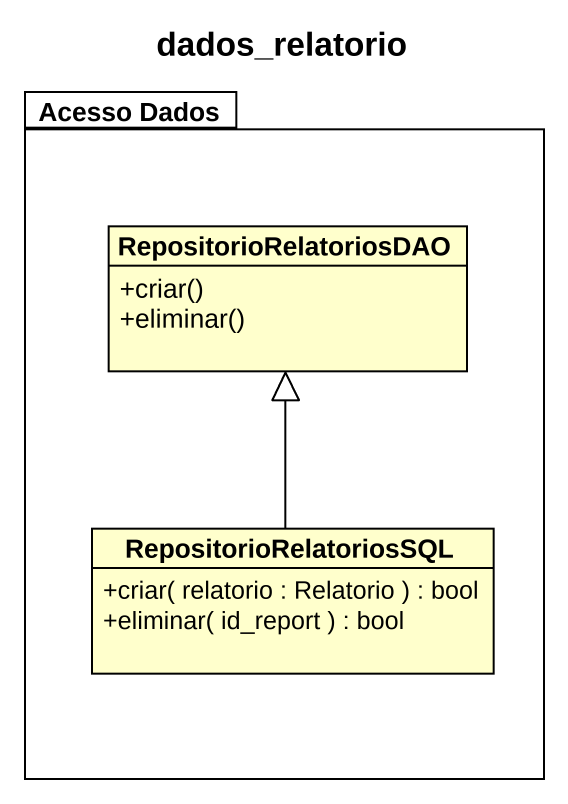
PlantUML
@startuml
title dados_relatorio
hide circle
hide empty members
skinparam classAttributeIconSize 0
package "Acesso Dados" as Acesso_Dados {
  class RepositorioRelatoriosDAO {
    +criar()
    +eliminar()
  }
  class RepositorioRelatoriosSQL {
    +criar( relatorio : Relatorio ) : bool
    +eliminar( id_report ) : bool
  }
}
RepositorioRelatoriosSQL -up-|> RepositorioRelatoriosDAO
@enduml
